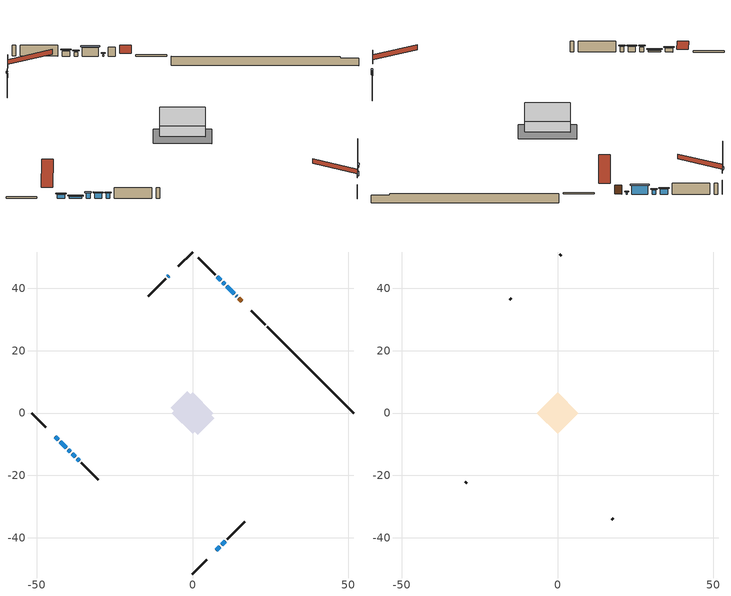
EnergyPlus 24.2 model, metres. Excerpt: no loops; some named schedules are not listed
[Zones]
conditioned space
 floor adiabatic (AdiabaticFloorConstruction): -6.68,0 0,6.68 6.68,0 0,-6.68 z0.61
 floor foundation (Slab1 construction): -6.9,1.72 -1.72,6.9 6.9,-1.72 1.72,-6.9 z-1.45
 wall outside (RimJoist1 construction): 0,-51.65 4.55,-47.09 / -51.65,0 -47.09,-4.55 / 0,51.65 -4.55,47.09 / 23.4,28.25 18.85,32.8 z0.61:0.91
 wall outside (AdiabaticWallConstruction 1): 15.84,35.81 14.77,36.87 z0.61:2.64
 wall outside (AdiabaticWallConstruction): 14.12,37.53 13.97,37.68 z0.61:0.92; -44.09,-7.56 -43.01,-8.64 z0.61:1.42; 7.56,-44.09 8.78,-42.86 / -42.35,-9.29 -40.52,-11.13 z0.61:0.94; -7.56,44.09 -7.92,43.72 z0.61:1.43; 13.31,38.33 10.94,40.7 z0.61:2.49; 10.29,41.36 9.75,41.9 z0.61:1.53; 9.09,42.56 8.01,43.63 / 9.44,-42.21 10.52,-41.13 / -39.86,-11.78 -39.29,-12.36 / -38.63,-13.02 -37.55,-14.09 / -36.9,-14.75 -36.39,-15.25 z0.61:1.73
 wall outside (Wall1 construction): 11.17,-40.47 16.73,-34.92 / -35.74,-15.91 -30.18,-21.47 / -8.58,43.07 -14.13,37.51 / 7.36,44.29 1.8,49.85 z0.61:3.05
 wall foundation (FoundationWall1 construction): 24.05,27.59,-1.45 24.05,27.59,0.61 48.89,2.76,0.61 48.89,2.76,0.25 51.65,0,0.25 51.65,0,-1.45
 window (WindowConstruction 8): 14.11,37.53 13.97,37.68 z0.61:0.91
 window (WindowConstruction 7): -44.09,-7.56 -43.01,-8.64 z0.61:1.42
 window (WindowConstruction 10): 7.56,-44.09 8.78,-42.86 z0.61:0.94
 window (WindowConstruction 11): -42.35,-9.29 -40.52,-11.13 z0.61:0.94
 window (WindowConstruction 9): -7.56,44.09 -7.92,43.73 z0.61:1.42
 window (WindowConstruction): 13.31,38.33 10.94,40.7 z0.61:2.49
 window (WindowConstruction 1): 10.29,41.36 9.75,41.9 z0.61:1.52
 window (WindowConstruction 2): 9.09,42.56 8.01,43.63 z0.61:1.73
 window (WindowConstruction 3): 9.44,-42.21 10.52,-41.13 z0.61:1.73
 window (WindowConstruction 4): -39.86,-11.78 -39.29,-12.36 z0.61:1.73
 window (WindowConstruction 5): -38.63,-13.02 -37.55,-14.09 z0.61:1.73
 window (WindowConstruction 6): -36.9,-14.75 -36.39,-15.25 z0.61:1.73
 door (Door): 15.84,35.81 14.77,36.87 z0.61:2.64
 ceiling adiabatic (AdiabaticFloorConstruction): 0,-6.68 6.68,0 0,6.68 -6.68,0 z0.61
attic - vented
 floor to conditioned space (Floor1 construction Reversed): -6.68,0 0,6.68 6.68,0 0,-6.68 z3.05
 wall outside (Wall2 construction): 17.39,-34.26 17.87,-33.77 / -29.52,-22.12 -29.04,-22.61 / -14.79,36.86 -15.28,36.37 / 1.14,50.5 0.66,50.99 z0.61:3.05
 roof outside (Roof1 construction): 6.9,-44.74,3.05 0.33,-38.17,5.37 -1.37,-39.86,5.37 5.21,-46.44,3.05; -44.74,-6.9,3.05 -38.17,-0.33,5.37 -39.86,1.37,5.37 -46.44,-5.21,3.05; -6.9,44.74,3.05 -0.33,38.17,5.37 1.37,39.86,5.37 -5.21,46.44,3.05; 16.49,35.15,3.05 9.92,28.57,5.37 11.61,26.88,5.37 18.19,33.46,3.05
shading: 13.76,37.89 14.33,37.32 14.54,37.53 13.97,38.1 z1.21; -42.8,-8.85 -44.3,-7.35 -44.51,-7.56 -43.01,-9.06 z1.72; 8.99,-42.65 7.35,-44.3 7.56,-44.51 9.2,-42.86 z1.24; -40.31,-11.34 -42.56,-9.08 -42.77,-9.29 -40.52,-11.55 z1.24; -8.13,43.51 -7.35,44.3 -7.56,44.51 -8.34,43.73 z1.72; 10.73,40.91 13.52,38.12 13.74,38.33 10.94,41.13 z2.79; 9.54,42.11 10.5,41.15 10.71,41.36 9.75,42.32 z1.82; 7.8,43.84 9.3,42.34 9.51,42.56 8.01,44.06 z2.03; 10.73,-40.92 9.23,-42.42 9.44,-42.63 10.94,-41.13 z2.03; -39.08,-12.57 -40.07,-11.57 -40.28,-11.78 -39.29,-12.78 z2.03; -37.34,-14.3 -38.84,-12.8 -39.05,-13.02 -37.55,-14.52 z2.03; -36.18,-15.46 -37.11,-14.54 -37.32,-14.75 -36.39,-15.68 z2.03
[Building]
Building 1: Terrain=Suburbs
[Site:Location]
Quebec Intl AP_QC: Latitude {deg}=46.8; Longitude {deg}=-71.38; Time Zone {hr}=-5; Elevation {m}=74; Keep Site Location Information=Yes
[Site:GroundTemperature:Shallow]
0.0108218, -2.24938, -2.43038, -1.3578, 2.94801, 7.23376, 10.9493, 13.303, 13.5029, 11.5886, 7.96783, 3.81355
[Site:WaterMainsTemperature]
Calculation Method=Schedule; Temperature Schedule=mains temperature schedule
[Material] Roughness=Rough; Thermal Absorptance=0.9
Name | Thickness {m} | Conductivity {W/m-K} | Density {kg/m3} | Specific Heat {J/kg-K} | Solar Absorptance | Visible Absorptance
asphalt or fiberglass shingles | 0.00635 | 0.162714 | 1121.4 | 1465.45 | 0.4 | 0.4
ceiling loosefill ins | 0.0846667 | 0.0480833 | 16.02 | 1046.75 | 0.7 | 0.7
ceiling stud and cavity | 0.1397 | 0.0858628 | 65.682 | 1177.47 | 0.7 | 0.7
concrete 4.0 in. | 0.1016 | 1.803125 | 2242.8 | 837.4 | 0.7 | 0.7
concrete 8.0 in. | 0.2032 | 1.803125 | 2242.8 | 837.4 | 0.7 | 0.7
door material | 0.04445 | 0.053851 | 512.64 | 1214.23 | 0.7 | 0.7
exterior vertical ins | 0.00865785 | 0.029427 | 32.04 | 1214.23 | 0.7 | 0.7
floor covering | 0.0127 | 0.0433444 | 54.468 | 1339.84 | 0.6 | 0.6
floor rigid ins; wall rigid ins | 0.512978 | 0.029427 | 32.04 | 1214.23 | 0.7 | 0.7
floor stud and cavity | 0.1397 | 1.75129 | 37.0049 | 1207.88 | 0.7 | 0.7
furniture material conditioned space 1 | 0.1524 | 0.115458 | 640.8 | 1214.23 | 0.6 | 0.6
gypsum board | 0.0127 | 0.160291 | 801 | 837.4 | 0.6 | 0.6
gypsum board 1 | 0.0127 | 0.160291 | 801 | 837.4 | 0.7 | 0.7
osb sheathing 0.5 in. | 0.0127 | 0.115458 | 512.64 | 1214.23 | 0.7 | 0.7
osb sheathing 0.75 in. | 0.01905 | 0.115458 | 512.64 | 1214.23 | 0.7 | 0.7
osb sheathing 2.0 in. | 0.0508 | 0.115458 | 512.64 | 1214.23 | 0.7 | 0.7
rim joist stud and cavity | 0.0508 | 0.120419 | 125.044 | 1163.47 | 0.6 | 0.6
slab rigid ins | 0.0259096 | 0.029427 | 32.04 | 1214.23 | 0.7 | 0.7
wall stud and cavity | 0.1397 | 0.0757768 | 139.0536 | 1170.24 | 0.7 | 0.7
wall stud and cavity 1 | 0.0889 | 6.1454 | 50.32683 | 1063.81 | 0.6 | 0.6
wall stud and cavity 2 | 0.0889 | 0.380278 | 52.3479 | 1209.89 | 0.7 | 0.7
wall stud and cavity 3 | 0.0889 | 0.391764 | 83.0341 | 1211.67 | 0.7 | 0.7
wood siding | 0.0254 | 0.102417 | 544.68 | 1172.36 | 0.4 | 0.4
wood siding 1 | 0.00254 | 0.102417 | 544.68 | 1172.36 | 0.4 | 0.4
wood siding 2; wood siding 3; wood siding 4 | 0.0254 | 0.102417 | 544.68 | 1172.36 | 0.7 | 0.7
[WindowMaterial:SimpleGlazingSystem]
Name | U-Factor {W/m2-K} | Solar Heat Gain Coefficient
WindowMaterial | 1.59438 | 0.45
WindowMaterial 1 | 1.86863 | 0.35
WindowMaterial 2 | 1.726112 | 0.4
WindowMaterial 3 | 1.82377 | 0.37
WindowMaterial 4 | 1.853867 | 0.36
WindowMaterial 5 | 1.7863 | 0.38
WindowMaterial 6 | 3.068959 | 0.35
WindowMaterial 7 | 3.00026 | 0.58
WindowMaterial 8 | 2.20534 | 0.23
[Construction]
AdiabaticFloorConstruction: floor stud and cavity, floor rigid ins, osb sheathing 0.75 in., floor covering
AdiabaticWallConstruction: wood siding 3, wall rigid ins, wall stud and cavity 2, gypsum board
AdiabaticWallConstruction 1: wood siding 4, wall rigid ins, wall stud and cavity 2, gypsum board
Door: door material
Floor1 construction Reversed: gypsum board, ceiling stud and cavity, ceiling loosefill ins
FoundationWall1 construction: concrete 8.0 in., gypsum board 1
furniture construction conditioned space 1: furniture material conditioned space 1
PartitionWallConstruction: gypsum board, wall stud and cavity 3, gypsum board
RimJoist1 construction: wood siding 2, osb sheathing 2.0 in., rim joist stud and cavity
Roof1 construction: asphalt or fiberglass shingles
Slab1 construction: slab rigid ins, concrete 4.0 in.
Wall1 construction: wood siding, osb sheathing 0.5 in., wall stud and cavity, gypsum board
Wall2 construction: wood siding 1, wall stud and cavity 1
WindowConstruction: WindowMaterial
WindowConstruction 1: WindowMaterial 1
WindowConstruction 10; WindowConstruction 11: WindowMaterial 8
WindowConstruction 2; WindowConstruction 3; WindowConstruction 5: WindowMaterial 2
WindowConstruction 4: WindowMaterial 3
WindowConstruction 6: WindowMaterial 4
WindowConstruction 7: WindowMaterial 5
WindowConstruction 8: WindowMaterial 6
WindowConstruction 9: WindowMaterial 7
[Zone] Multiplier=1; Part of Total Floor Area=Yes
Name | Volume {m3}
attic - vented | 34.0485
conditioned space | 419.2
[Space]
Name | Zone | Volume {m3}
attic - vented 1 | attic - vented | 34.0485
conditioned space 1 | conditioned space | 419.2
[ZoneInfiltration:EffectiveLeakageArea]
infil attic - vented 1: Zone or Space=attic - vented 1; Schedule=Always On Discrete; Effective Air Leakage Area {cm2}=3293.17; Stack Coefficient=0.000331273; Wind Coefficient=1.22974e-05
[ZoneMixing]
whole house fan mix: Zone or Space=attic - vented; Schedule=Always On Continuous; Design Flow Rate Calculation Method=Flow/Zone; Design Flow Rate {m3/s}=0; Source Zone or Space=conditioned space
[SurfaceProperty:ExposedFoundationPerimeter]
Slab1: Exposed Perimeter Calculation Method=TotalExposedPerimeter; Total Exposed Perimeter {m}=39.02
[InternalMass] Zone or ZoneList=conditioned space; Space or SpaceList=conditioned space 1
Name | Construction | Surface Area {m2}
furniture mass conditioned space 1 | furniture construction conditioned space 1 | 71.3722
partition wall mass | PartitionWallConstruction | 178.43
[Lights]
interior lighting: Zone or ZoneList or Space or SpaceList=conditioned space 1; Schedule=interior lighting schedule; Design Level Calculation Method=LightingLevel; Lighting Level {W}=343.2; Return Air Fraction=0; Fraction Radiant=0.6; Fraction Visible=0.2; Fraction Replaceable=1
[People]
occupants: Zone or ZoneList or Space or SpaceList=conditioned space 1; Number of People Schedule=occupants schedule; Number of People Calculation Method=People; Number of People=3; Fraction Radiant=0.314171; Sensible Heat Fraction=0.56303; Activity Level Schedule=occupants activity schedule; Carbon Dioxide Generation Rate {m3/s-W}=0; Enable ASHRAE 55 Comfort Warnings=No; Mean Radiant Temperature Calculation Type=EnclosureAveraged
[ElectricEquipment] Zone or ZoneList or Space or SpaceList=conditioned space 1; Design Level Calculation Method=EquipmentLevel
Name | Schedule | Design Level {W} | Fraction Latent | Fraction Radiant | Fraction Lost
clothes dryer | clothes dryer schedule | 140.772 | 0.015 | 0.081 | 0.85
clothes washer | clothes washer schedule | 32.1985 | 0.03 | 0.162 | 0.7
cooking range | cooking range schedule | 215.147 | 0.08 | 0.432 | 0.2
dishwasher | dishwasher schedule | 66.8632 | 0.3 | 0.18 | 0.4
fridge | fridge schedule | 72.9452 | 0 | 0.6 | 0
mech vent bath fan 0 | mech vent bath fan 0 schedule | 25.1 | 0 | 0 | 1
mech vent house fan | mech vent house fan schedule | 0 | 0 | 0 | 1
mech vent house fan cfis | mech vent house fan cfis schedule | 0 | 0 | 0 | 0
mech vent range fan 0 | mech vent range fan 0 schedule | 57 | 0 | 0 | 1
misc plug loads | misc plug loads schedule | 494.7 | 0.045 | 0.513 | 0.1
whole house fan | Always On Discrete | 0 | 0 | 0 | 1
[OtherEquipment] Zone or ZoneList or Space or SpaceList=conditioned space 1; Design Level Calculation Method=EquipmentLevel
Name | Fuel Type | Schedule | Design Level {W} | Fraction Latent | Fraction Radiant | Fraction Lost
clothes dryer 1 | Electricity | clothes dryer schedule | 0 | 0.015 | 0.081 | 0.85
cooking range 1 | Electricity | cooking range schedule | 0 | 0.08 | 0.432 | 0.2
general water use latent | None | general water use schedule | 62.594 | 1 | 0 | 0
general water use sensible | None | general water use schedule | -61.6891 | 0 | 0.6 | 0
mech vent house fan latent load | None | Always On Discrete | 0 | 1 | 0 | 0
mech vent house fan sensible load | None | Always On Discrete | 0 | 0 | 0 | 0
water heater energy adjustment1 | Electricity | Always On Discrete | 0.01 | 0 | 0 | 1
[ZoneInfiltration:DesignFlowRate] Zone or ZoneList or Space or SpaceList=conditioned space 1; Schedule=Always On Discrete; Design Flow Rate Calculation Method=Flow/Zone; Design Flow Rate {m3/s}=0
infil flow; natural vent flow; whole house fan flow
[AvailabilityManager:Scheduled]
furnace airloop Availability Manager: Schedule=Always On Discrete
[Foundation:Kiva]
Foundation Kiva 1: Initial Indoor Air Temperature {C}=18; Wall Height Above Grade {m}=0.609996; Wall Depth Below Slab {m}=0.2032; Custom Block Material Name 1=exterior vertical ins; Custom Block Depth 1 {m}=2.05999; Custom Block X Position 1 {m}=0.2159; Custom Block Z Position 1 {m}=0
[Foundation:Kiva:Settings]
Soil Conductivity {W/m-K}=0.849921; Soil Density {kg/m3}=1842.3; Soil Specific Heat {J/kg-K}=418.7; Ground Solar Absorptivity=0.9; Ground Thermal Absorptivity=0.9; Ground Surface Roughness {m}=0.03; Far-Field Width {m}=40; Deep-Ground Boundary Condition=ZeroFlux; Deep-Ground Depth {m}=40; Minimum Cell Dimension {m}=0.2; Maximum Cell Growth Coefficient=3; Simulation Timestep=Timestep
[Exterior:Lights]
exterior lighting: Schedule=exterior lighting schedule; Design Level {W}=75.6
[EnergyManagementSystem:GlobalVariable]
furnace_airloop_Fan_RTF
infil_program_Qfan
infil_program_Qinf
natural_vent_program_Qnv
natural_vent_program_Qwhf
[EnergyManagementSystem:Sensor]
Name | Output:Variable or Output:Meter Index Key | Output:Variable or Output:Meter
airflow_gain | infil flow | Infiltration Sensible Heat Gain Energy
airflow_gain_1 | natural vent flow | Infiltration Sensible Heat Gain Energy
airflow_gain_2 | whole house fan flow | Infiltration Sensible Heat Gain Energy
airflow_loss | infil flow | Infiltration Sensible Heat Loss Energy
airflow_loss_1 | natural vent flow | Infiltration Sensible Heat Loss Energy
airflow_loss_2 | whole house fan flow | Infiltration Sensible Heat Loss Energy
clg_load_cond |  | Cooling:EnergyTransfer:Zone:CONDITIONED SPACE
clg_sp_s; clg_sp_s_1 | cooling setpoint | Schedule Value
clothes_dryer_exhaust_0_sch_s | clothes dryer exhaust 0 schedule | Schedule Value
cool_season | cooling season schedule | Schedule Value
htg_load_cond |  | Heating:EnergyTransfer:Zone:CONDITIONED SPACE
htg_sp_s; htg_sp_s_1 | heating setpoint | Schedule Value
ig_ee_conv | clothes dryer | Electric Equipment Convective Heating Energy
ig_ee_conv_2 | cooking range | Electric Equipment Convective Heating Energy
ig_ee_conv_4 | fridge | Electric Equipment Convective Heating Energy
ig_ee_conv_5 | misc plug loads | Electric Equipment Convective Heating Energy
ig_ee_conv_6 | whole house fan | Electric Equipment Convective Heating Energy
ig_ee_rad | clothes dryer | Electric Equipment Radiant Heating Energy
ig_ee_rad_2 | cooking range | Electric Equipment Radiant Heating Energy
ig_ee_rad_4 | fridge | Electric Equipment Radiant Heating Energy
ig_ee_rad_5 | misc plug loads | Electric Equipment Radiant Heating Energy
ig_ee_rad_6 | whole house fan | Electric Equipment Radiant Heating Energy
ig_lgt_conv | interior lighting | Lights Convective Heating Energy
ig_lgt_rad | interior lighting | Lights Radiant Heating Energy
ig_lgt_vis | interior lighting | Lights Visible Radiation Heating Energy
ig_oe_conv | clothes dryer 1 | Other Equipment Convective Heating Energy
ig_oe_conv_1 | cooking range 1 | Other Equipment Convective Heating Energy
ig_oe_conv_2 | general water use latent | Other Equipment Convective Heating Energy
ig_oe_conv_3 | general water use sensible | Other Equipment Convective Heating Energy
ig_oe_conv_4 | water heater energy adjustment1 | Other Equipment Convective Heating Energy
ig_oe_rad | clothes dryer 1 | Other Equipment Radiant Heating Energy
ig_oe_rad_1 | cooking range 1 | Other Equipment Radiant Heating Energy
ig_oe_rad_2 | general water use latent | Other Equipment Radiant Heating Energy
ig_oe_rad_3 | general water use sensible | Other Equipment Radiant Heating Energy
ig_oe_rad_4 | water heater energy adjustment1 | Other Equipment Radiant Heating Energy
ig_ppl_conv | occupants | People Convective Heating Energy
ig_ppl_rad | occupants | People Radiant Heating Energy
im_conv | furniture mass conditioned space 1 | Surface Inside Face Convection Heat Gain Energy
im_conv_1 | partition wall mass | Surface Inside Face Convection Heat Gain Energy
im_ig | furniture mass conditioned space 1 | Surface Inside Face Internal Gains Radiation Heat Gain Energy
im_ig_1 | partition wall mass | Surface Inside Face Internal Gains Radiation Heat Gain Energy
im_lgt | furniture mass conditioned space 1 | Surface Inside Face Lights Radiation Heat Gain Energy
im_lgt_1 | partition wall mass | Surface Inside Face Lights Radiation Heat Gain Energy
im_sol | furniture mass conditioned space 1 | Surface Inside Face Solar Radiation Heat Gain Energy
im_sol_1 | partition wall mass | Surface Inside Face Solar Radiation Heat Gain Energy
im_surf | furniture mass conditioned space 1 | Surface Inside Face Net Surface Thermal Radiation Heat Gain Energy
im_surf_1 | partition wall mass | Surface Inside Face Net Surface Thermal Radiation Heat Gain Energy
mech_vent_bath_fan_0_sch_s | mech vent bath fan 0 schedule | Schedule Value
mech_vent_range_fan_0_sch_s | mech vent range fan 0 schedule | Schedule Value
mv_conv | mech vent bath fan 0 | Electric Equipment Convective Heating Energy
mv_conv_1 | mech vent house fan | Electric Equipment Convective Heating Energy
mv_conv_2 | mech vent house fan cfis | Electric Equipment Convective Heating Energy
mv_conv_3 | mech vent range fan 0 | Electric Equipment Convective Heating Energy
mv_conv_4 | mech vent house fan latent load | Other Equipment Convective Heating Energy
mv_conv_5 | mech vent house fan sensible load | Other Equipment Convective Heating Energy
mv_rad | mech vent bath fan 0 | Electric Equipment Radiant Heating Energy
mv_rad_1 | mech vent house fan | Electric Equipment Radiant Heating Energy
mv_rad_2 | mech vent house fan cfis | Electric Equipment Radiant Heating Energy
mv_rad_3 | mech vent range fan 0 | Electric Equipment Radiant Heating Energy
mv_rad_4 | mech vent house fan latent load | Other Equipment Radiant Heating Energy
mv_rad_5 | mech vent house fan sensible load | Other Equipment Radiant Heating Energy
natural_vent_s | natural vent schedule | Schedule Value
out_pb_s |  | Site Outdoor Air Barometric Pressure
out_wt_s |  | Site Outdoor Air Humidity Ratio
site_vw_s |  | Site Wind Speed
ss_back_out | Window1 | Surface Window Shortwave from Zone Back Out Window Heat Transfer Rate
ss_back_out_1 | Window10 | Surface Window Shortwave from Zone Back Out Window Heat Transfer Rate
ss_back_out_10 | Window8 | Surface Window Shortwave from Zone Back Out Window Heat Transfer Rate
ss_back_out_11 | Window9 | Surface Window Shortwave from Zone Back Out Window Heat Transfer Rate
ss_back_out_2 | Window11 | Surface Window Shortwave from Zone Back Out Window Heat Transfer Rate
ss_back_out_3 | Window13 | Surface Window Shortwave from Zone Back Out Window Heat Transfer Rate
ss_back_out_4 | Window2 | Surface Window Shortwave from Zone Back Out Window Heat Transfer Rate
ss_back_out_5 | Window3 | Surface Window Shortwave from Zone Back Out Window Heat Transfer Rate
ss_back_out_6 | Window4 | Surface Window Shortwave from Zone Back Out Window Heat Transfer Rate
ss_back_out_7 | Window5 | Surface Window Shortwave from Zone Back Out Window Heat Transfer Rate
ss_back_out_8 | Window6 | Surface Window Shortwave from Zone Back Out Window Heat Transfer Rate
ss_back_out_9 | Window7 | Surface Window Shortwave from Zone Back Out Window Heat Transfer Rate
ss_conv | Door1 | Surface Inside Face Convection Heat Gain Energy
ss_conv_1 | Window1 | Surface Inside Face Convection Heat Gain Energy
ss_conv_10 | Window7 | Surface Inside Face Convection Heat Gain Energy
ss_conv_11 | Window8 | Surface Inside Face Convection Heat Gain Energy
ss_conv_12 | Window9 | Surface Inside Face Convection Heat Gain Energy
ss_conv_2 | Window10 | Surface Inside Face Convection Heat Gain Energy
ss_conv_3 | Window11 | Surface Inside Face Convection Heat Gain Energy
ss_conv_4 | Window13 | Surface Inside Face Convection Heat Gain Energy
ss_conv_5 | Window2 | Surface Inside Face Convection Heat Gain Energy
ss_conv_6 | Window3 | Surface Inside Face Convection Heat Gain Energy
ss_conv_7 | Window4 | Surface Inside Face Convection Heat Gain Energy
ss_conv_8 | Window5 | Surface Inside Face Convection Heat Gain Energy
ss_conv_9 | Window6 | Surface Inside Face Convection Heat Gain Energy
ss_ig | Door1 | Surface Inside Face Internal Gains Radiation Heat Gain Energy
ss_ig_1 | Window1 | Surface Inside Face Internal Gains Radiation Heat Gain Energy
ss_ig_10 | Window7 | Surface Inside Face Internal Gains Radiation Heat Gain Energy
ss_ig_11 | Window8 | Surface Inside Face Internal Gains Radiation Heat Gain Energy
ss_ig_12 | Window9 | Surface Inside Face Internal Gains Radiation Heat Gain Energy
ss_ig_2 | Window10 | Surface Inside Face Internal Gains Radiation Heat Gain Energy
ss_ig_3 | Window11 | Surface Inside Face Internal Gains Radiation Heat Gain Energy
ss_ig_4 | Window13 | Surface Inside Face Internal Gains Radiation Heat Gain Energy
ss_ig_5 | Window2 | Surface Inside Face Internal Gains Radiation Heat Gain Energy
ss_ig_6 | Window3 | Surface Inside Face Internal Gains Radiation Heat Gain Energy
ss_ig_7 | Window4 | Surface Inside Face Internal Gains Radiation Heat Gain Energy
ss_ig_8 | Window5 | Surface Inside Face Internal Gains Radiation Heat Gain Energy
ss_ig_9 | Window6 | Surface Inside Face Internal Gains Radiation Heat Gain Energy
ss_lgt | Door1 | Surface Inside Face Lights Radiation Heat Gain Energy
ss_sol | Door1 | Surface Inside Face Solar Radiation Heat Gain Energy
ss_surf | Door1 | Surface Inside Face Net Surface Thermal Radiation Heat Gain Energy
ss_surf_1 | Window1 | Surface Inside Face Net Surface Thermal Radiation Heat Gain Energy
ss_surf_10 | Window7 | Surface Inside Face Net Surface Thermal Radiation Heat Gain Energy
ss_surf_11 | Window8 | Surface Inside Face Net Surface Thermal Radiation Heat Gain Energy
ss_surf_12 | Window9 | Surface Inside Face Net Surface Thermal Radiation Heat Gain Energy
ss_surf_2 | Window10 | Surface Inside Face Net Surface Thermal Radiation Heat Gain Energy
ss_surf_3 | Window11 | Surface Inside Face Net Surface Thermal Radiation Heat Gain Energy
ss_surf_4 | Window13 | Surface Inside Face Net Surface Thermal Radiation Heat Gain Energy
ss_surf_5 | Window2 | Surface Inside Face Net Surface Thermal Radiation Heat Gain Energy
ss_surf_6 | Window3 | Surface Inside Face Net Surface Thermal Radiation Heat Gain Energy
ss_surf_7 | Window4 | Surface Inside Face Net Surface Thermal Radiation Heat Gain Energy
ss_surf_8 | Window5 | Surface Inside Face Net Surface Thermal Radiation Heat Gain Energy
ss_surf_9 | Window6 | Surface Inside Face Net Surface Thermal Radiation Heat Gain Energy
ss_trans_in | Window1 | Surface Window Transmitted Solar Radiation Rate
ss_trans_in_1 | Window10 | Surface Window Transmitted Solar Radiation Rate
ss_trans_in_10 | Window8 | Surface Window Transmitted Solar Radiation Rate
ss_trans_in_11 | Window9 | Surface Window Transmitted Solar Radiation Rate
ss_trans_in_2 | Window11 | Surface Window Transmitted Solar Radiation Rate
ss_trans_in_3 | Window13 | Surface Window Transmitted Solar Radiation Rate
ss_trans_in_4 | Window2 | Surface Window Transmitted Solar Radiation Rate
ss_trans_in_5 | Window3 | Surface Window Transmitted Solar Radiation Rate
ss_trans_in_6 | Window4 | Surface Window Transmitted Solar Radiation Rate
ss_trans_in_7 | Window5 | Surface Window Transmitted Solar Radiation Rate
ss_trans_in_8 | Window6 | Surface Window Transmitted Solar Radiation Rate
ss_trans_in_9 | Window7 | Surface Window Transmitted Solar Radiation Rate
ss_trans_out | Window1 | Surface Inside Face Initial Transmitted Diffuse Transmitted Out Window Solar Radiation Rate
ss_trans_out_1 | Window10 | Surface Inside Face Initial Transmitted Diffuse Transmitted Out Window Solar Radiation Rate
ss_trans_out_10 | Window8 | Surface Inside Face Initial Transmitted Diffuse Transmitted Out Window Solar Radiation Rate
ss_trans_out_11 | Window9 | Surface Inside Face Initial Transmitted Diffuse Transmitted Out Window Solar Radiation Rate
ss_trans_out_2 | Window11 | Surface Inside Face Initial Transmitted Diffuse Transmitted Out Window Solar Radiation Rate
ss_trans_out_3 | Window13 | Surface Inside Face Initial Transmitted Diffuse Transmitted Out Window Solar Radiation Rate
ss_trans_out_4 | Window2 | Surface Inside Face Initial Transmitted Diffuse Transmitted Out Window Solar Radiation Rate
ss_trans_out_5 | Window3 | Surface Inside Face Initial Transmitted Diffuse Transmitted Out Window Solar Radiation Rate
ss_trans_out_6 | Window4 | Surface Inside Face Initial Transmitted Diffuse Transmitted Out Window Solar Radiation Rate
ss_trans_out_7 | Window5 | Surface Inside Face Initial Transmitted Diffuse Transmitted Out Window Solar Radiation Rate
ss_trans_out_8 | Window6 | Surface Inside Face Initial Transmitted Diffuse Transmitted Out Window Solar Radiation Rate
ss_trans_out_9 | Window7 | Surface Inside Face Initial Transmitted Diffuse Transmitted Out Window Solar Radiation Rate
s_conv | Floor1 | Surface Inside Face Convection Heat Gain Energy
s_conv_1 | FoundationWall1 | Surface Inside Face Convection Heat Gain Energy
s_conv_10 | Wall1:225 | Surface Inside Face Convection Heat Gain Energy
s_conv_11 | Wall1:315 | Surface Inside Face Convection Heat Gain Energy
s_conv_12 | Wall1:45 | Surface Inside Face Convection Heat Gain Energy
s_conv_2 | inferred conditioned ceiling | Surface Inside Face Convection Heat Gain Energy
s_conv_3 | inferred conditioned floor | Surface Inside Face Convection Heat Gain Energy
s_conv_4 | RimJoist1:135 | Surface Inside Face Convection Heat Gain Energy
s_conv_5 | RimJoist1:225 | Surface Inside Face Convection Heat Gain Energy
s_conv_6 | RimJoist1:315 | Surface Inside Face Convection Heat Gain Energy
s_conv_7 | RimJoist1:45 | Surface Inside Face Convection Heat Gain Energy
s_conv_8 | Slab1 | Surface Inside Face Convection Heat Gain Energy
s_conv_9 | Wall1:135 | Surface Inside Face Convection Heat Gain Energy
s_ig | Floor1 | Surface Inside Face Internal Gains Radiation Heat Gain Energy
s_ig_1 | FoundationWall1 | Surface Inside Face Internal Gains Radiation Heat Gain Energy
s_ig_10 | Wall1:225 | Surface Inside Face Internal Gains Radiation Heat Gain Energy
